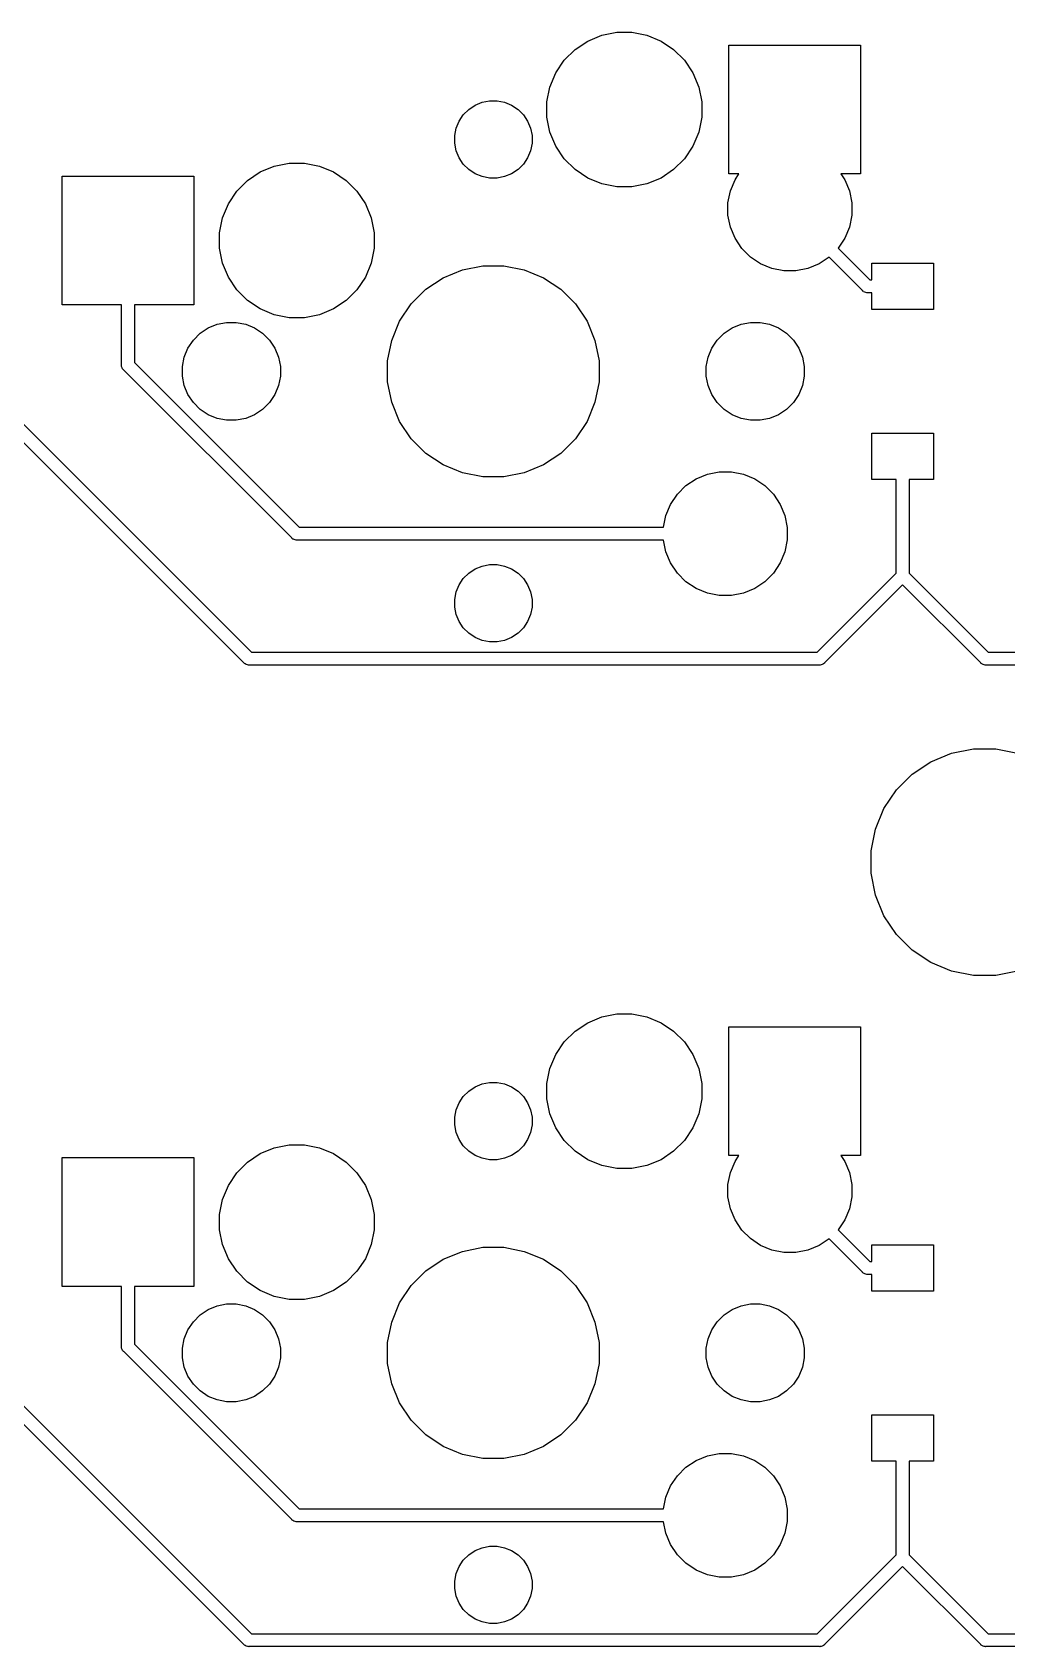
# Model space of a CAD drawing. Extents: x 52 to 337, y -160 to -34.
# Drawn here: x 156.16 to 175.05, y -132.7 to -101.37 of the extents above; entities that cross this region are included whole.
import ezdxf

# ---------------------------------------------------------------- set-up
doc = ezdxf.new("R2010")
doc.units = 0
doc.layers.add('BLACK', color=7, linetype='CONTINUOUS')

msp = doc.modelspace()

# ---------------------------------------------------------------- linework, layer by layer
at = {"layer": 'BLACK', "linetype": 'CONTINUOUS'}
for p, q in [((166.929, -101.541), (167.202, -101.428)), ((167.202, -101.428), (167.492, -101.37)), ((167.492, -101.37), (167.788, -101.37)), ((167.788, -101.37), (168.078, -101.428)), ((168.078, -101.428), (168.351, -101.541)), ((166.475, -101.914), (166.684, -101.705)), ((166.684, -101.705), (166.929, -101.541)), ((168.351, -101.541), (168.596, -101.705)), ((168.596, -101.705), (168.805, -101.914)), ((169.667, -104.12), (169.667, -101.62)), ((169.667, -101.62), (172.217, -101.62)), ((172.217, -101.62), (172.217, -104.12)), ((166.311, -102.159), (166.475, -101.914)), ((168.805, -101.914), (168.969, -102.159)), ((166.14, -102.722), (166.198, -102.432)), ((166.198, -102.432), (166.311, -102.159)), ((168.969, -102.159), (169.082, -102.432)), ((169.082, -102.432), (169.14, -102.722)), ((164.745, -102.785), (164.881, -102.729)), ((164.881, -102.729), (165.026, -102.7)), ((165.026, -102.7), (165.174, -102.7)), ((165.174, -102.7), (165.319, -102.729)), ((165.319, -102.729), (165.455, -102.785)), ((166.14, -103.018), (166.14, -102.722)), ((169.14, -102.722), (169.14, -103.018)), ((164.435, -103.095), (164.517, -102.972)), ((164.517, -102.972), (164.622, -102.867)), ((164.622, -102.867), (164.745, -102.785)), ((165.455, -102.785), (165.578, -102.867)), ((165.578, -102.867), (165.683, -102.972)), ((165.683, -102.972), (165.765, -103.095)), ((166.198, -103.308), (166.14, -103.018)), ((169.14, -103.018), (169.082, -103.308)), ((164.35, -103.376), (164.379, -103.231)), ((164.35, -103.524), (164.35, -103.376)), ((164.379, -103.231), (164.435, -103.095)), ((165.765, -103.095), (165.821, -103.231)), ((165.821, -103.231), (165.85, -103.376)), ((165.85, -103.376), (165.85, -103.524)), ((166.311, -103.581), (166.198, -103.308)), ((169.082, -103.308), (168.969, -103.581)), ((164.379, -103.669), (164.35, -103.524)), ((164.435, -103.805), (164.379, -103.669)), ((165.821, -103.669), (165.765, -103.805)), ((165.85, -103.524), (165.821, -103.669)), ((166.475, -103.826), (166.311, -103.581)), ((168.969, -103.581), (168.805, -103.826)), ((160.579, -104.081), (160.852, -103.968)), ((160.852, -103.968), (161.142, -103.91)), ((161.142, -103.91), (161.438, -103.91)), ((161.438, -103.91), (161.728, -103.968)), ((161.728, -103.968), (162.001, -104.081)), ((164.517, -103.928), (164.435, -103.805)), ((164.622, -104.033), (164.517, -103.928)), ((165.683, -103.928), (165.578, -104.033)), ((165.765, -103.805), (165.683, -103.928)), ((166.684, -104.035), (166.475, -103.826)), ((168.805, -103.826), (168.596, -104.035)), ((156.74, -106.66), (156.74, -104.16)), ((156.74, -104.16), (159.29, -104.16)), ((159.29, -104.16), (159.29, -106.66)), ((160.125, -104.454), (160.334, -104.245)), ((160.334, -104.245), (160.579, -104.081)), ((162.001, -104.081), (162.246, -104.245)), ((162.246, -104.245), (162.455, -104.454)), ((164.745, -104.115), (164.622, -104.033)), ((164.881, -104.171), (164.745, -104.115)), ((165.026, -104.2), (164.881, -104.171)), ((165.174, -104.2), (165.026, -104.2)), ((165.319, -104.171), (165.174, -104.2)), ((165.455, -104.115), (165.319, -104.171)), ((165.578, -104.033), (165.455, -104.115)), ((166.929, -104.199), (166.684, -104.035)), ((167.202, -104.312), (166.929, -104.199)), ((167.492, -104.37), (167.202, -104.312)), ((168.078, -104.312), (167.788, -104.37)), ((168.351, -104.199), (168.078, -104.312)), ((168.596, -104.035), (168.351, -104.199)), ((169.861, -104.12), (169.667, -104.12)), ((169.696, -104.45), (169.787, -104.232)), ((169.787, -104.232), (169.861, -104.12)), ((172.217, -104.12), (171.839, -104.12)), ((171.839, -104.12), (171.913, -104.232)), ((171.913, -104.232), (172.004, -104.45)), ((159.961, -104.699), (160.125, -104.454)), ((162.455, -104.454), (162.619, -104.699)), ((167.788, -104.37), (167.492, -104.37)), ((169.65, -104.682), (169.696, -104.45)), ((172.004, -104.45), (172.05, -104.682)), ((159.848, -104.972), (159.961, -104.699)), ((162.619, -104.699), (162.732, -104.972)), ((169.65, -104.918), (169.65, -104.682)), ((169.696, -105.15), (169.65, -104.918)), ((172.05, -104.918), (172.004, -105.15)), ((172.05, -104.682), (172.05, -104.918)), ((159.79, -105.262), (159.848, -104.972)), ((159.79, -105.558), (159.79, -105.262)), ((162.732, -104.972), (162.79, -105.262)), ((162.79, -105.262), (162.79, -105.558)), ((169.787, -105.368), (169.696, -105.15)), ((172.004, -105.15), (171.913, -105.368)), ((159.848, -105.848), (159.79, -105.558)), ((162.79, -105.558), (162.732, -105.848)), ((169.918, -105.565), (169.787, -105.368)), ((170.085, -105.732), (169.918, -105.565)), ((171.913, -105.368), (171.786, -105.559)), ((171.786, -105.559), (172.402, -106.175)), ((159.961, -106.121), (159.848, -105.848)), ((162.732, -105.848), (162.619, -106.121)), ((170.282, -105.863), (170.085, -105.732)), ((170.5, -105.954), (170.282, -105.863)), ((171.418, -105.863), (171.2, -105.954)), ((171.609, -105.736), (171.418, -105.863)), ((172.257, -106.384), (171.609, -105.736)), ((172.438, -106.175), (172.438, -105.85)), ((172.438, -105.85), (173.637, -105.85)), ((173.637, -105.85), (173.637, -106.75)), ((160.125, -106.366), (159.961, -106.121)), ((162.619, -106.121), (162.455, -106.366)), ((163.793, -106.358), (164.129, -106.133)), ((164.129, -106.133), (164.502, -105.979)), ((164.502, -105.979), (164.898, -105.9)), ((164.898, -105.9), (165.302, -105.9)), ((165.302, -105.9), (165.698, -105.979)), ((165.698, -105.979), (166.071, -106.133)), ((166.071, -106.133), (166.407, -106.358)), ((170.732, -106), (170.5, -105.954)), ((170.968, -106), (170.732, -106)), ((171.2, -105.954), (170.968, -106)), ((172.402, -106.175), (172.438, -106.175)), ((160.334, -106.575), (160.125, -106.366)), ((162.455, -106.366), (162.246, -106.575)), ((163.508, -106.643), (163.793, -106.358)), ((166.407, -106.358), (166.692, -106.643)), ((172.261, -106.389), (172.257, -106.384)), ((172.266, -106.393), (172.261, -106.389)), ((172.272, -106.397), (172.266, -106.393)), ((172.266, -106.393), (172.266, -106.393)), ((172.28, -106.404), (172.272, -106.397)), ((172.302, -106.416), (172.28, -106.404)), ((172.325, -106.423), (172.302, -106.416)), ((172.344, -106.425), (172.325, -106.423)), ((172.35, -106.426), (172.344, -106.425)), ((172.344, -106.425), (172.344, -106.425)), ((172.356, -106.425), (172.35, -106.426)), ((172.438, -106.425), (172.356, -106.425)), ((172.438, -106.75), (172.438, -106.425)), ((157.89, -106.66), (156.74, -106.66)), ((157.89, -107.826), (157.89, -106.66)), ((159.29, -106.66), (158.14, -106.66)), ((158.14, -106.66), (158.14, -107.78)), ((160.579, -106.739), (160.334, -106.575)), ((160.852, -106.852), (160.579, -106.739)), ((162.001, -106.739), (161.728, -106.852)), ((162.246, -106.575), (162.001, -106.739)), ((163.283, -106.979), (163.508, -106.643)), ((166.692, -106.643), (166.917, -106.979)), ((173.637, -106.75), (172.438, -106.75)), ((154.112, -107.104), (160.408, -113.4)), ((159.414, -107.212), (159.57, -107.108)), ((159.57, -107.108), (159.743, -107.037)), ((159.743, -107.037), (159.926, -107)), ((159.926, -107), (160.114, -107)), ((160.114, -107), (160.297, -107.037)), ((160.297, -107.037), (160.47, -107.108)), ((160.47, -107.108), (160.626, -107.212)), ((161.142, -106.91), (160.852, -106.852)), ((161.438, -106.91), (161.142, -106.91)), ((161.728, -106.852), (161.438, -106.91)), ((163.129, -107.352), (163.283, -106.979)), ((166.917, -106.979), (167.071, -107.352)), ((169.574, -107.212), (169.73, -107.108)), ((169.73, -107.108), (169.903, -107.037)), ((169.903, -107.037), (170.086, -107)), ((170.086, -107), (170.274, -107)), ((170.274, -107), (170.457, -107.037)), ((170.457, -107.037), (170.63, -107.108)), ((170.63, -107.108), (170.786, -107.212)), ((160.264, -113.609), (153.987, -107.333)), ((159.178, -107.5), (159.282, -107.344)), ((159.282, -107.344), (159.414, -107.212)), ((160.626, -107.212), (160.758, -107.344)), ((160.758, -107.344), (160.862, -107.5)), ((163.05, -107.748), (163.129, -107.352)), ((167.071, -107.352), (167.15, -107.748)), ((169.338, -107.5), (169.442, -107.344)), ((169.442, -107.344), (169.574, -107.212)), ((170.786, -107.212), (170.918, -107.344)), ((170.918, -107.344), (171.022, -107.5)), ((159.07, -107.856), (159.107, -107.673)), ((159.107, -107.673), (159.178, -107.5)), ((160.862, -107.5), (160.933, -107.673)), ((160.933, -107.673), (160.97, -107.856)), ((163.05, -108.152), (163.05, -107.748)), ((167.15, -107.748), (167.15, -108.152)), ((169.23, -107.856), (169.267, -107.673)), ((169.267, -107.673), (169.338, -107.5)), ((171.022, -107.5), (171.093, -107.673)), ((171.093, -107.673), (171.13, -107.856)), ((157.889, -107.832), (157.89, -107.826)), ((157.89, -107.838), (157.889, -107.832)), ((157.892, -107.857), (157.89, -107.838)), ((157.89, -107.838), (157.89, -107.838)), ((157.899, -107.88), (157.892, -107.857)), ((157.911, -107.902), (157.899, -107.88)), ((157.926, -107.921), (157.911, -107.902)), ((157.931, -107.925), (157.926, -107.921)), ((161.19, -111.184), (157.931, -107.925)), ((158.14, -107.78), (161.335, -110.975)), ((159.07, -108.044), (159.07, -107.856)), ((159.107, -108.227), (159.07, -108.044)), ((160.97, -108.044), (160.933, -108.227)), ((160.97, -107.856), (160.97, -108.044)), ((169.23, -108.044), (169.23, -107.856)), ((169.267, -108.227), (169.23, -108.044)), ((171.13, -108.044), (171.093, -108.227)), ((171.13, -107.856), (171.13, -108.044)), ((159.178, -108.4), (159.107, -108.227)), ((159.282, -108.556), (159.178, -108.4)), ((160.862, -108.4), (160.758, -108.556)), ((160.933, -108.227), (160.862, -108.4)), ((163.129, -108.548), (163.05, -108.152)), ((167.15, -108.152), (167.071, -108.548)), ((169.338, -108.4), (169.267, -108.227)), ((169.442, -108.556), (169.338, -108.4)), ((171.022, -108.4), (170.918, -108.556)), ((171.093, -108.227), (171.022, -108.4)), ((159.414, -108.688), (159.282, -108.556)), ((159.57, -108.792), (159.414, -108.688)), ((160.626, -108.688), (160.47, -108.792)), ((160.758, -108.556), (160.626, -108.688)), ((163.283, -108.921), (163.129, -108.548)), ((167.071, -108.548), (166.917, -108.921)), ((169.574, -108.688), (169.442, -108.556)), ((169.73, -108.792), (169.574, -108.688)), ((170.786, -108.688), (170.63, -108.792)), ((170.918, -108.556), (170.786, -108.688)), ((159.743, -108.863), (159.57, -108.792)), ((159.926, -108.9), (159.743, -108.863)), ((160.114, -108.9), (159.926, -108.9)), ((160.297, -108.863), (160.114, -108.9)), ((160.47, -108.792), (160.297, -108.863)), ((163.508, -109.257), (163.283, -108.921)), ((166.917, -108.921), (166.692, -109.257)), ((169.903, -108.863), (169.73, -108.792)), ((170.086, -108.9), (169.903, -108.863)), ((170.274, -108.9), (170.086, -108.9)), ((170.457, -108.863), (170.274, -108.9)), ((170.63, -108.792), (170.457, -108.863)), ((163.793, -109.542), (163.508, -109.257)), ((166.692, -109.257), (166.407, -109.542)), ((172.438, -110.05), (172.438, -109.15)), ((172.438, -109.15), (173.637, -109.15)), ((173.637, -109.15), (173.637, -110.05)), ((164.129, -109.767), (163.793, -109.542)), ((166.407, -109.542), (166.071, -109.767)), ((164.502, -109.921), (164.129, -109.767)), ((164.898, -110), (164.502, -109.921)), ((165.698, -109.921), (165.302, -110)), ((166.071, -109.767), (165.698, -109.921)), ((169.032, -110.037), (169.25, -109.946)), ((169.25, -109.946), (169.482, -109.9)), ((169.482, -109.9), (169.718, -109.9)), ((169.718, -109.9), (169.95, -109.946)), ((169.95, -109.946), (170.168, -110.037)), ((165.302, -110), (164.898, -110)), ((168.668, -110.335), (168.835, -110.168)), ((168.835, -110.168), (169.032, -110.037)), ((170.168, -110.037), (170.365, -110.168)), ((170.365, -110.168), (170.532, -110.335)), ((172.913, -110.05), (172.438, -110.05)), ((172.912, -111.867), (172.913, -110.05)), ((173.637, -110.05), (173.162, -110.05)), ((173.162, -110.05), (173.162, -111.867)), ((168.446, -110.75), (168.537, -110.532)), ((168.537, -110.532), (168.668, -110.335)), ((170.532, -110.335), (170.663, -110.532)), ((170.663, -110.532), (170.754, -110.75)), ((168.401, -110.975), (168.446, -110.75)), ((170.754, -110.75), (170.8, -110.982)), ((161.194, -111.189), (161.19, -111.184)), ((161.199, -111.193), (161.194, -111.189)), ((161.213, -111.204), (161.199, -111.193)), ((161.199, -111.193), (161.199, -111.193)), ((161.222, -111.209), (161.213, -111.204)), ((161.235, -111.216), (161.222, -111.209)), ((161.258, -111.223), (161.235, -111.216)), ((161.277, -111.225), (161.258, -111.223)), ((161.283, -111.226), (161.277, -111.225)), ((161.277, -111.225), (161.277, -111.225)), ((161.289, -111.225), (161.283, -111.226)), ((168.401, -111.225), (161.289, -111.225)), ((161.335, -110.975), (168.401, -110.975)), ((168.446, -111.45), (168.401, -111.225)), ((170.8, -111.218), (170.754, -111.45)), ((170.8, -110.982), (170.8, -111.218)), ((168.537, -111.668), (168.446, -111.45)), ((170.754, -111.45), (170.663, -111.668)), ((164.622, -111.867), (164.745, -111.785)), ((164.745, -111.785), (164.881, -111.729)), ((164.881, -111.729), (165.026, -111.7)), ((165.026, -111.7), (165.174, -111.7)), ((165.174, -111.7), (165.319, -111.729)), ((165.319, -111.729), (165.455, -111.785)), ((165.455, -111.785), (165.578, -111.867)), ((168.668, -111.865), (168.537, -111.668)), ((170.663, -111.668), (170.532, -111.865)), ((164.379, -112.231), (164.435, -112.095)), ((164.435, -112.095), (164.517, -111.972)), ((164.517, -111.972), (164.622, -111.867)), ((165.578, -111.867), (165.683, -111.972)), ((165.683, -111.972), (165.765, -112.095)), ((165.765, -112.095), (165.821, -112.231)), ((168.835, -112.032), (168.668, -111.865)), ((169.032, -112.163), (168.835, -112.032)), ((169.25, -112.254), (169.032, -112.163)), ((170.168, -112.163), (169.95, -112.254)), ((170.365, -112.032), (170.168, -112.163)), ((170.532, -111.865), (170.365, -112.032)), ((171.379, -113.4), (172.912, -111.867)), ((173.037, -112.096), (171.524, -113.609)), ((174.551, -113.609), (173.037, -112.096)), ((173.162, -111.867), (174.696, -113.4)), ((164.35, -112.376), (164.379, -112.231)), ((164.35, -112.524), (164.35, -112.376)), ((165.821, -112.231), (165.85, -112.376)), ((165.85, -112.376), (165.85, -112.524)), ((169.482, -112.3), (169.25, -112.254)), ((169.718, -112.3), (169.482, -112.3)), ((169.95, -112.254), (169.718, -112.3)), ((164.379, -112.669), (164.35, -112.524)), ((164.435, -112.805), (164.379, -112.669)), ((165.821, -112.669), (165.765, -112.805)), ((165.85, -112.524), (165.821, -112.669)), ((164.517, -112.928), (164.435, -112.805)), ((164.622, -113.033), (164.517, -112.928)), ((164.745, -113.115), (164.622, -113.033)), ((165.578, -113.033), (165.455, -113.115)), ((165.683, -112.928), (165.578, -113.033)), ((165.765, -112.805), (165.683, -112.928)), ((160.408, -113.4), (171.379, -113.4)), ((164.881, -113.171), (164.745, -113.115)), ((165.026, -113.2), (164.881, -113.171)), ((165.174, -113.2), (165.026, -113.2)), ((165.319, -113.171), (165.174, -113.2)), ((165.455, -113.115), (165.319, -113.171)), ((174.696, -113.4), (190.429, -113.4)), ((160.267, -113.614), (160.264, -113.609)), ((160.272, -113.618), (160.267, -113.614)), ((160.286, -113.629), (160.272, -113.618)), ((160.272, -113.618), (160.272, -113.618)), ((160.308, -113.641), (160.286, -113.629)), ((160.332, -113.648), (160.308, -113.641)), ((160.308, -113.641), (160.308, -113.641)), ((160.35, -113.65), (160.332, -113.648)), ((160.356, -113.651), (160.35, -113.65)), ((160.35, -113.65), (160.35, -113.65)), ((160.362, -113.65), (160.356, -113.651)), ((171.425, -113.65), (160.362, -113.65)), ((171.431, -113.651), (171.425, -113.65)), ((171.437, -113.65), (171.431, -113.651)), ((171.456, -113.648), (171.437, -113.65)), ((171.437, -113.65), (171.437, -113.65)), ((171.479, -113.641), (171.456, -113.648)), ((171.501, -113.629), (171.479, -113.641)), ((171.52, -113.614), (171.501, -113.629)), ((171.524, -113.609), (171.52, -113.614)), ((174.555, -113.614), (174.551, -113.609)), ((174.56, -113.618), (174.555, -113.614)), ((174.574, -113.629), (174.56, -113.618)), ((174.56, -113.618), (174.56, -113.618)), ((174.596, -113.641), (174.574, -113.629)), ((174.619, -113.648), (174.596, -113.641)), ((174.596, -113.641), (174.596, -113.641)), ((174.638, -113.65), (174.619, -113.648)), ((174.644, -113.651), (174.638, -113.65)), ((174.638, -113.65), (174.638, -113.65)), ((174.65, -113.65), (174.644, -113.651)), ((190.475, -113.65), (174.65, -113.65)), ((173.983, -115.36), (174.408, -115.275)), ((174.408, -115.275), (174.842, -115.275)), ((174.842, -115.275), (175.267, -115.36)), ((173.223, -115.766), (173.583, -115.525)), ((173.583, -115.525), (173.983, -115.36)), ((172.916, -116.073), (173.223, -115.766)), ((172.675, -116.433), (172.916, -116.073)), ((172.51, -116.833), (172.675, -116.433)), ((172.425, -117.258), (172.51, -116.833)), ((172.425, -117.692), (172.425, -117.258)), ((172.51, -118.117), (172.425, -117.692)), ((172.675, -118.517), (172.51, -118.117)), ((172.916, -118.877), (172.675, -118.517)), ((173.223, -119.184), (172.916, -118.877)), ((173.583, -119.425), (173.223, -119.184)), ((173.983, -119.59), (173.583, -119.425)), ((174.408, -119.675), (173.983, -119.59)), ((174.842, -119.675), (174.408, -119.675)), ((175.267, -119.59), (174.842, -119.675)), ((166.684, -120.755), (166.929, -120.591)), ((166.929, -120.591), (167.202, -120.478)), ((167.202, -120.478), (167.492, -120.42)), ((167.492, -120.42), (167.788, -120.42)), ((167.788, -120.42), (168.078, -120.478)), ((168.078, -120.478), (168.351, -120.591)), ((168.351, -120.591), (168.596, -120.755)), ((166.475, -120.964), (166.684, -120.755)), ((168.596, -120.755), (168.805, -120.964)), ((169.667, -123.17), (169.667, -120.67)), ((169.667, -120.67), (172.217, -120.67)), ((172.217, -120.67), (172.217, -123.17)), ((166.198, -121.482), (166.311, -121.209)), ((166.311, -121.209), (166.475, -120.964)), ((168.805, -120.964), (168.969, -121.209)), ((168.969, -121.209), (169.082, -121.482)), ((166.14, -121.772), (166.198, -121.482)), ((169.082, -121.482), (169.14, -121.772)), ((164.622, -121.917), (164.745, -121.835)), ((164.745, -121.835), (164.881, -121.779)), ((164.881, -121.779), (165.026, -121.75)), ((165.026, -121.75), (165.174, -121.75)), ((165.174, -121.75), (165.319, -121.779)), ((165.319, -121.779), (165.455, -121.835)), ((165.455, -121.835), (165.578, -121.917)), ((166.14, -122.068), (166.14, -121.772)), ((169.14, -121.772), (169.14, -122.068)), ((164.379, -122.281), (164.435, -122.145)), ((164.435, -122.145), (164.517, -122.022)), ((164.517, -122.022), (164.622, -121.917)), ((165.578, -121.917), (165.683, -122.022)), ((165.683, -122.022), (165.765, -122.145)), ((165.765, -122.145), (165.821, -122.281)), ((166.198, -122.358), (166.14, -122.068)), ((169.14, -122.068), (169.082, -122.358)), ((164.35, -122.426), (164.379, -122.281)), ((164.35, -122.574), (164.35, -122.426)), ((165.821, -122.281), (165.85, -122.426)), ((165.85, -122.426), (165.85, -122.574)), ((166.311, -122.631), (166.198, -122.358)), ((169.082, -122.358), (168.969, -122.631)), ((164.379, -122.719), (164.35, -122.574)), ((164.435, -122.855), (164.379, -122.719)), ((165.821, -122.719), (165.765, -122.855)), ((165.85, -122.574), (165.821, -122.719)), ((166.475, -122.876), (166.311, -122.631)), ((168.969, -122.631), (168.805, -122.876)), ((160.579, -123.131), (160.852, -123.018)), ((160.852, -123.018), (161.142, -122.96)), ((161.142, -122.96), (161.438, -122.96)), ((161.438, -122.96), (161.728, -123.018)), ((161.728, -123.018), (162.001, -123.131)), ((164.517, -122.978), (164.435, -122.855)), ((164.622, -123.083), (164.517, -122.978)), ((164.745, -123.165), (164.622, -123.083)), ((165.578, -123.083), (165.455, -123.165)), ((165.683, -122.978), (165.578, -123.083)), ((165.765, -122.855), (165.683, -122.978)), ((166.684, -123.085), (166.475, -122.876)), ((166.929, -123.249), (166.684, -123.085)), ((168.596, -123.085), (168.351, -123.249)), ((168.805, -122.876), (168.596, -123.085)), ((156.74, -125.71), (156.74, -123.21)), ((156.74, -123.21), (159.29, -123.21)), ((159.29, -123.21), (159.29, -125.71)), ((160.125, -123.504), (160.334, -123.295)), ((160.334, -123.295), (160.579, -123.131)), ((162.001, -123.131), (162.246, -123.295)), ((162.246, -123.295), (162.455, -123.504)), ((164.881, -123.221), (164.745, -123.165)), ((165.026, -123.25), (164.881, -123.221)), ((165.174, -123.25), (165.026, -123.25)), ((165.319, -123.221), (165.174, -123.25)), ((165.455, -123.165), (165.319, -123.221)), ((167.202, -123.362), (166.929, -123.249)), ((167.492, -123.42), (167.202, -123.362)), ((167.788, -123.42), (167.492, -123.42)), ((168.078, -123.362), (167.788, -123.42)), ((168.351, -123.249), (168.078, -123.362)), ((169.861, -123.17), (169.667, -123.17)), ((169.696, -123.5), (169.787, -123.282)), ((169.787, -123.282), (169.861, -123.17)), ((172.217, -123.17), (171.839, -123.17)), ((171.839, -123.17), (171.913, -123.282)), ((171.913, -123.282), (172.004, -123.5)), ((159.848, -124.022), (159.961, -123.749)), ((159.961, -123.749), (160.125, -123.504)), ((162.455, -123.504), (162.619, -123.749)), ((162.619, -123.749), (162.732, -124.022)), ((169.65, -123.732), (169.696, -123.5)), ((169.65, -123.968), (169.65, -123.732)), ((172.004, -123.5), (172.05, -123.732)), ((172.05, -123.732), (172.05, -123.968)), ((159.79, -124.312), (159.848, -124.022)), ((162.732, -124.022), (162.79, -124.312)), ((169.696, -124.2), (169.65, -123.968)), ((172.05, -123.968), (172.004, -124.2)), ((159.79, -124.608), (159.79, -124.312)), ((162.79, -124.312), (162.79, -124.608)), ((169.787, -124.418), (169.696, -124.2)), ((172.004, -124.2), (171.913, -124.418)), ((159.848, -124.898), (159.79, -124.608)), ((162.79, -124.608), (162.732, -124.898)), ((169.918, -124.615), (169.787, -124.418)), ((170.085, -124.782), (169.918, -124.615)), ((171.913, -124.418), (171.786, -124.609)), ((171.786, -124.609), (172.402, -125.225)), ((159.961, -125.171), (159.848, -124.898)), ((162.732, -124.898), (162.619, -125.171)), ((164.502, -125.029), (164.898, -124.95)), ((164.898, -124.95), (165.302, -124.95)), ((165.302, -124.95), (165.698, -125.029)), ((170.282, -124.913), (170.085, -124.782)), ((170.5, -125.004), (170.282, -124.913)), ((170.732, -125.05), (170.5, -125.004)), ((171.2, -125.004), (170.968, -125.05)), ((171.418, -124.913), (171.2, -125.004)), ((171.609, -124.786), (171.418, -124.913)), ((172.257, -125.434), (171.609, -124.786)), ((172.438, -125.225), (172.438, -124.9)), ((172.438, -124.9), (173.637, -124.9)), ((173.637, -124.9), (173.637, -125.8)), ((160.125, -125.416), (159.961, -125.171)), ((162.619, -125.171), (162.455, -125.416)), ((163.793, -125.408), (164.129, -125.183)), ((164.129, -125.183), (164.502, -125.029)), ((165.698, -125.029), (166.071, -125.183)), ((166.071, -125.183), (166.407, -125.408)), ((170.968, -125.05), (170.732, -125.05)), ((172.402, -125.225), (172.438, -125.225)), ((160.334, -125.625), (160.125, -125.416)), ((160.579, -125.789), (160.334, -125.625)), ((162.246, -125.625), (162.001, -125.789)), ((162.455, -125.416), (162.246, -125.625)), ((163.508, -125.693), (163.793, -125.408)), ((166.407, -125.408), (166.692, -125.693)), ((172.261, -125.439), (172.257, -125.434)), ((172.266, -125.443), (172.261, -125.439)), ((172.278, -125.452), (172.266, -125.443)), ((172.266, -125.443), (172.266, -125.443)), ((172.28, -125.454), (172.278, -125.452)), ((172.302, -125.466), (172.28, -125.454)), ((172.325, -125.473), (172.302, -125.466)), ((172.344, -125.475), (172.325, -125.473)), ((172.35, -125.476), (172.344, -125.475)), ((172.344, -125.475), (172.344, -125.475)), ((172.356, -125.475), (172.35, -125.476)), ((172.438, -125.475), (172.356, -125.475)), ((172.438, -125.8), (172.438, -125.475)), ((157.89, -125.71), (156.74, -125.71)), ((157.89, -126.876), (157.89, -125.71)), ((159.29, -125.71), (158.14, -125.71)), ((158.14, -125.71), (158.14, -126.83)), ((160.852, -125.902), (160.579, -125.789)), ((161.142, -125.96), (160.852, -125.902)), ((161.728, -125.902), (161.438, -125.96)), ((162.001, -125.789), (161.728, -125.902)), ((163.283, -126.029), (163.508, -125.693)), ((166.692, -125.693), (166.917, -126.029)), ((173.637, -125.8), (172.438, -125.8)), ((154.112, -126.154), (160.408, -132.45)), ((159.282, -126.394), (159.414, -126.262)), ((159.414, -126.262), (159.57, -126.158)), ((159.57, -126.158), (159.743, -126.087)), ((159.743, -126.087), (159.926, -126.05)), ((159.926, -126.05), (160.114, -126.05)), ((160.114, -126.05), (160.297, -126.087)), ((160.297, -126.087), (160.47, -126.158)), ((160.47, -126.158), (160.626, -126.262)), ((160.626, -126.262), (160.758, -126.394)), ((161.438, -125.96), (161.142, -125.96)), ((163.129, -126.402), (163.283, -126.029)), ((166.917, -126.029), (167.071, -126.402)), ((169.442, -126.394), (169.574, -126.262)), ((169.574, -126.262), (169.73, -126.158)), ((169.73, -126.158), (169.903, -126.087)), ((169.903, -126.087), (170.086, -126.05)), ((170.086, -126.05), (170.274, -126.05)), ((170.274, -126.05), (170.457, -126.087)), ((170.457, -126.087), (170.63, -126.158)), ((170.63, -126.158), (170.786, -126.262)), ((170.786, -126.262), (170.918, -126.394)), ((160.264, -132.659), (153.988, -126.383)), ((159.107, -126.723), (159.178, -126.55)), ((159.178, -126.55), (159.282, -126.394)), ((160.758, -126.394), (160.862, -126.55)), ((160.862, -126.55), (160.933, -126.723)), ((163.05, -126.798), (163.129, -126.402)), ((167.071, -126.402), (167.15, -126.798)), ((169.267, -126.723), (169.338, -126.55)), ((169.338, -126.55), (169.442, -126.394)), ((170.918, -126.394), (171.022, -126.55)), ((171.022, -126.55), (171.093, -126.723)), ((157.889, -126.882), (157.89, -126.876)), ((157.89, -126.888), (157.889, -126.882)), ((157.892, -126.907), (157.89, -126.888)), ((157.89, -126.888), (157.89, -126.888)), ((158.14, -126.83), (161.335, -130.025)), ((159.07, -126.906), (159.107, -126.723)), ((160.933, -126.723), (160.97, -126.906)), ((163.05, -127.202), (163.05, -126.798)), ((167.15, -126.798), (167.15, -127.202)), ((169.23, -126.906), (169.267, -126.723)), ((171.093, -126.723), (171.13, -126.906)), ((157.899, -126.93), (157.892, -126.907)), ((157.911, -126.952), (157.899, -126.93)), ((157.926, -126.971), (157.911, -126.952)), ((157.931, -126.975), (157.926, -126.971)), ((161.19, -130.234), (157.931, -126.975)), ((159.07, -127.094), (159.07, -126.906)), ((159.107, -127.277), (159.07, -127.094)), ((160.97, -127.094), (160.933, -127.277)), ((160.97, -126.906), (160.97, -127.094)), ((163.129, -127.598), (163.05, -127.202)), ((167.15, -127.202), (167.071, -127.598)), ((169.23, -127.094), (169.23, -126.906)), ((169.267, -127.277), (169.23, -127.094)), ((171.13, -127.094), (171.093, -127.277)), ((171.13, -126.906), (171.13, -127.094)), ((159.178, -127.45), (159.107, -127.277)), ((159.282, -127.606), (159.178, -127.45)), ((160.862, -127.45), (160.758, -127.606)), ((160.933, -127.277), (160.862, -127.45)), ((169.338, -127.45), (169.267, -127.277)), ((169.442, -127.606), (169.338, -127.45)), ((171.022, -127.45), (170.918, -127.606)), ((171.093, -127.277), (171.022, -127.45)), ((159.414, -127.738), (159.282, -127.606)), ((159.57, -127.842), (159.414, -127.738)), ((160.626, -127.738), (160.47, -127.842)), ((160.758, -127.606), (160.626, -127.738)), ((163.283, -127.971), (163.129, -127.598)), ((167.071, -127.598), (166.917, -127.971)), ((169.574, -127.738), (169.442, -127.606)), ((169.73, -127.842), (169.574, -127.738)), ((170.786, -127.738), (170.63, -127.842)), ((170.918, -127.606), (170.786, -127.738)), ((159.743, -127.913), (159.57, -127.842)), ((159.926, -127.95), (159.743, -127.913)), ((160.114, -127.95), (159.926, -127.95)), ((160.297, -127.913), (160.114, -127.95)), ((160.47, -127.842), (160.297, -127.913)), ((163.508, -128.307), (163.283, -127.971)), ((166.917, -127.971), (166.692, -128.307)), ((169.903, -127.913), (169.73, -127.842)), ((170.086, -127.95), (169.903, -127.913)), ((170.274, -127.95), (170.086, -127.95)), ((170.457, -127.913), (170.274, -127.95)), ((170.63, -127.842), (170.457, -127.913)), ((163.793, -128.592), (163.508, -128.307)), ((166.692, -128.307), (166.407, -128.592)), ((172.438, -129.1), (172.438, -128.2)), ((172.438, -128.2), (173.637, -128.2)), ((173.637, -128.2), (173.637, -129.1)), ((164.129, -128.817), (163.793, -128.592)), ((166.407, -128.592), (166.071, -128.817)), ((164.502, -128.971), (164.129, -128.817)), ((164.898, -129.05), (164.502, -128.971)), ((165.302, -129.05), (164.898, -129.05)), ((165.698, -128.971), (165.302, -129.05)), ((166.071, -128.817), (165.698, -128.971)), ((169.032, -129.087), (169.25, -128.996)), ((169.25, -128.996), (169.482, -128.95)), ((169.482, -128.95), (169.718, -128.95)), ((169.718, -128.95), (169.95, -128.996)), ((169.95, -128.996), (170.168, -129.087)), ((168.537, -129.582), (168.668, -129.385)), ((168.668, -129.385), (168.835, -129.218)), ((168.835, -129.218), (169.032, -129.087)), ((170.168, -129.087), (170.365, -129.218)), ((170.365, -129.218), (170.532, -129.385)), ((170.532, -129.385), (170.663, -129.582)), ((172.913, -129.1), (172.438, -129.1)), ((172.912, -130.917), (172.913, -129.1)), ((173.637, -129.1), (173.162, -129.1)), ((173.162, -129.1), (173.162, -130.917)), ((168.446, -129.8), (168.537, -129.582)), ((170.663, -129.582), (170.754, -129.8)), ((168.401, -130.025), (168.446, -129.8)), ((170.754, -129.8), (170.8, -130.032)), ((161.194, -130.239), (161.19, -130.234)), ((161.199, -130.243), (161.194, -130.239)), ((161.213, -130.254), (161.199, -130.243)), ((161.199, -130.243), (161.199, -130.243)), ((161.231, -130.264), (161.213, -130.254)), ((161.235, -130.266), (161.231, -130.264)), ((161.258, -130.273), (161.235, -130.266)), ((161.277, -130.275), (161.258, -130.273)), ((161.283, -130.276), (161.277, -130.275)), ((161.277, -130.275), (161.277, -130.275)), ((161.289, -130.275), (161.283, -130.276)), ((168.401, -130.275), (161.289, -130.275)), ((161.335, -130.025), (168.401, -130.025)), ((168.446, -130.5), (168.401, -130.275)), ((170.8, -130.268), (170.754, -130.5)), ((170.8, -130.032), (170.8, -130.268)), ((168.537, -130.718), (168.446, -130.5)), ((170.754, -130.5), (170.663, -130.718)), ((164.517, -131.022), (164.622, -130.917)), ((164.622, -130.917), (164.745, -130.835)), ((164.745, -130.835), (164.881, -130.779)), ((164.881, -130.779), (165.026, -130.75)), ((165.026, -130.75), (165.174, -130.75)), ((165.174, -130.75), (165.319, -130.779)), ((165.319, -130.779), (165.455, -130.835)), ((165.455, -130.835), (165.578, -130.917)), ((165.578, -130.917), (165.683, -131.022)), ((168.668, -130.915), (168.537, -130.718)), ((168.835, -131.082), (168.668, -130.915)), ((170.532, -130.915), (170.365, -131.082)), ((170.663, -130.718), (170.532, -130.915)), ((171.379, -132.45), (172.912, -130.917)), ((173.162, -130.917), (174.696, -132.45)), ((164.379, -131.281), (164.435, -131.145)), ((164.435, -131.145), (164.517, -131.022)), ((165.683, -131.022), (165.765, -131.145)), ((165.765, -131.145), (165.821, -131.281)), ((169.032, -131.213), (168.835, -131.082)), ((169.25, -131.304), (169.032, -131.213)), ((170.168, -131.213), (169.95, -131.304)), ((170.365, -131.082), (170.168, -131.213)), ((173.037, -131.146), (171.524, -132.659)), ((174.551, -132.659), (173.037, -131.146)), ((164.35, -131.426), (164.379, -131.281)), ((164.35, -131.574), (164.35, -131.426)), ((164.379, -131.719), (164.35, -131.574)), ((165.821, -131.281), (165.85, -131.426)), ((165.85, -131.574), (165.821, -131.719)), ((165.85, -131.426), (165.85, -131.574)), ((169.482, -131.35), (169.25, -131.304)), ((169.718, -131.35), (169.482, -131.35)), ((169.95, -131.304), (169.718, -131.35)), ((164.435, -131.855), (164.379, -131.719)), ((164.517, -131.978), (164.435, -131.855)), ((165.765, -131.855), (165.683, -131.978)), ((165.821, -131.719), (165.765, -131.855)), ((164.622, -132.083), (164.517, -131.978)), ((164.745, -132.165), (164.622, -132.083)), ((164.881, -132.221), (164.745, -132.165)), ((165.455, -132.165), (165.319, -132.221)), ((165.578, -132.083), (165.455, -132.165)), ((165.683, -131.978), (165.578, -132.083)), ((160.408, -132.45), (171.379, -132.45)), ((165.026, -132.25), (164.881, -132.221)), ((165.174, -132.25), (165.026, -132.25)), ((165.319, -132.221), (165.174, -132.25)), ((174.696, -132.45), (190.429, -132.45)), ((160.267, -132.664), (160.264, -132.659)), ((160.272, -132.668), (160.267, -132.664)), ((160.286, -132.679), (160.272, -132.668)), ((160.272, -132.668), (160.272, -132.668)), ((160.308, -132.691), (160.286, -132.679)), ((160.332, -132.698), (160.308, -132.691)), ((160.308, -132.691), (160.308, -132.691)), ((160.35, -132.7), (160.332, -132.698)), ((160.356, -132.701), (160.35, -132.7)), ((160.35, -132.7), (160.35, -132.7)), ((160.362, -132.7), (160.356, -132.701)), ((171.425, -132.7), (160.362, -132.7)), ((171.431, -132.701), (171.425, -132.7)), ((171.437, -132.7), (171.431, -132.701)), ((171.456, -132.698), (171.437, -132.7)), ((171.437, -132.7), (171.437, -132.7)), ((171.479, -132.691), (171.456, -132.698)), ((171.501, -132.679), (171.479, -132.691)), ((171.52, -132.664), (171.501, -132.679)), ((171.524, -132.659), (171.52, -132.664)), ((174.555, -132.664), (174.551, -132.659)), ((174.56, -132.668), (174.555, -132.664)), ((174.574, -132.679), (174.56, -132.668)), ((174.56, -132.668), (174.56, -132.668)), ((174.596, -132.691), (174.574, -132.679)), ((174.619, -132.698), (174.596, -132.691)), ((174.596, -132.691), (174.596, -132.691)), ((174.638, -132.7), (174.619, -132.698)), ((174.644, -132.701), (174.638, -132.7)), ((174.638, -132.7), (174.638, -132.7)), ((174.65, -132.7), (174.644, -132.701)), ((190.475, -132.7), (174.65, -132.7))]:
    msp.add_line(p, q, dxfattribs=at)

doc.saveas('drawing.dxf')
